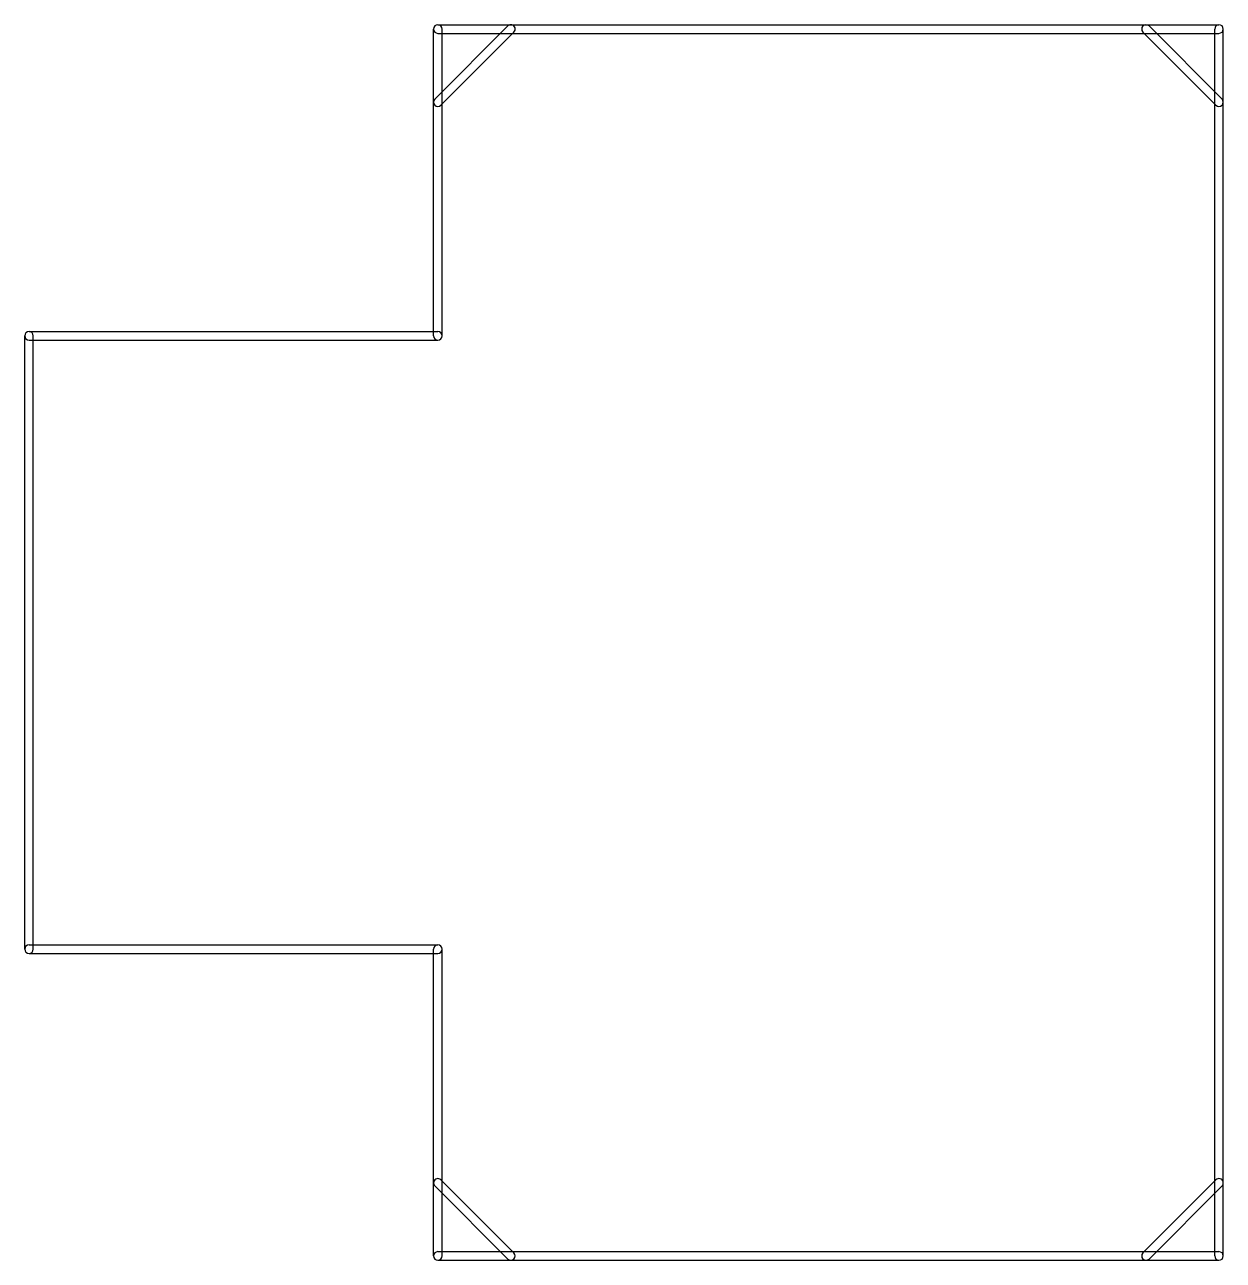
# Model space of a CAD drawing. Extents: x 130.6 to 151.5, y -108.3 to -86.8.
import ezdxf

# ---------------------------------------------------------------- set-up
doc = ezdxf.new("R2010")
doc.units = 0
doc.header["$MEASUREMENT"] = 0
doc.layers.add('BLACK', color=7, linetype='CONTINUOUS')

msp = doc.modelspace()

# ---------------------------------------------------------------- linework, layer by layer
at = {"layer": 'Black'}
for p, q in [((137.795, -86.793), (151.384, -86.793)), ((137.72, -92.202), (137.72, -86.868)), ((139.012, -86.815), (137.742, -88.085)), ((137.795, -86.943), (151.384, -86.943)), ((139.118, -86.921), (137.848, -88.191)), ((137.87, -92.202), (137.87, -86.868)), ((150.061, -86.921), (151.331, -88.191)), ((150.167, -86.815), (151.437, -88.085)), ((151.309, -108.204), (151.309, -86.868)), ((151.459, -108.204), (151.459, -86.868)), ((130.683, -92.127), (137.795, -92.127)), ((130.608, -102.87), (130.608, -92.202)), ((130.683, -92.277), (137.795, -92.277)), ((130.758, -102.87), (130.758, -92.202)), ((130.683, -102.795), (137.795, -102.795)), ((137.72, -108.204), (137.72, -102.87)), ((137.87, -108.204), (137.87, -102.87)), ((130.683, -102.945), (137.795, -102.945)), ((139.012, -108.257), (137.742, -106.987)), ((139.118, -108.151), (137.848, -106.881)), ((150.061, -108.151), (151.331, -106.881)), ((150.167, -108.257), (151.437, -106.987)), ((137.795, -108.129), (151.384, -108.129)), ((137.795, -108.279), (151.384, -108.279))]:
    msp.add_line(p, q, dxfattribs=at)
for centre, start, end in [((137.795, -86.868), 360, 540), ((137.795, -86.868), 90, 270), ((139.065, -86.868), 315, 495), ((150.114, -86.868), 45, 225), ((151.384, -86.868), 360, 540), ((151.384, -86.868), 270, 450), ((137.795, -88.138), 495, 675), ((151.384, -88.138), 225, 405), ((130.683, -92.202), 360, 540), ((130.683, -92.202), 90, 270), ((137.795, -92.202), 270, 450), ((137.795, -92.202), 180, 360), ((130.683, -102.87), 90, 270), ((130.683, -102.87), 180, 360), ((137.795, -102.87), 360, 540), ((137.795, -102.87), 270, 450), ((137.795, -106.934), 405, 585), ((151.384, -106.934), 315, 495), ((137.795, -108.204), 90, 270), ((137.795, -108.204), 180, 360), ((139.065, -108.204), 225, 405), ((150.114, -108.204), 135, 315), ((151.384, -108.204), 180, 360), ((151.384, -108.204), 270, 450)]:
    msp.add_arc(centre, 0.075, start, end, dxfattribs=at)

doc.saveas('drawing.dxf')
